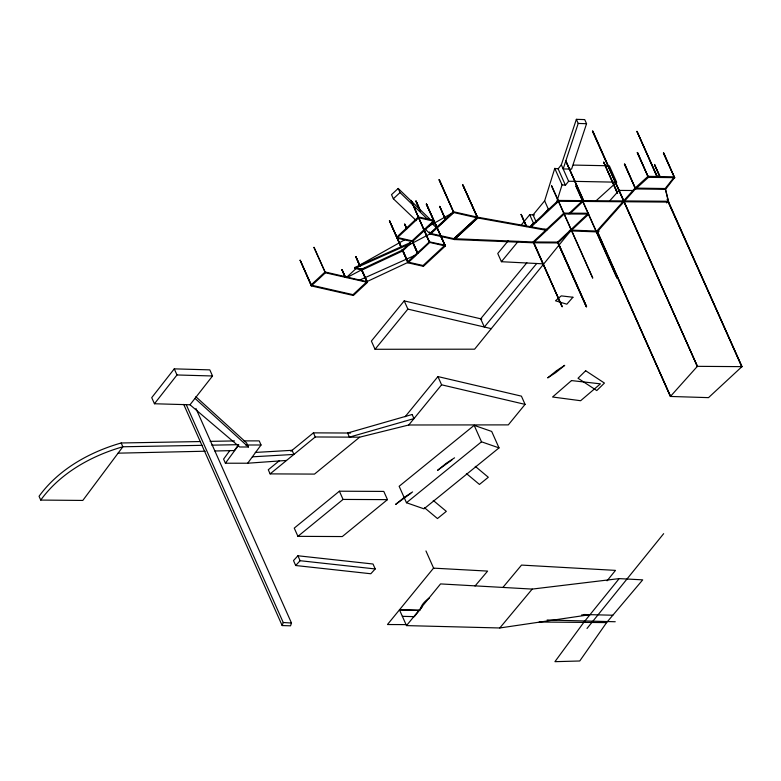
<?xml version="1.0" encoding="UTF-8"?>
<svg xmlns="http://www.w3.org/2000/svg" width="781" height="781" viewBox="0 0 781 781"><rect width="100%" height="100%" fill="white"/><g stroke="black" fill="none" stroke-linecap="round" stroke-linejoin="round"><path stroke-width="1.17" d="M536.264 222.087L533.062 214.882L544.64 200.844L554.764 168.403L558.132 168.842L565.434 185.234L568.627 181.241L616.639 182.188L609.336 165.787L573.332 165.074M556.277 203.343L562.066 184.804L554.764 168.403M558.132 168.842L561.334 164.84L576.368 119.327L584.715 119.591L586.551 123.701L571.594 169.096L563.16 168.95L578.204 123.447L576.368 119.327M195.972 408.522L291.489 623.033L290.532 625.815L282.175 625.561L183.701 404.382M282.175 625.561L283.23 622.496L186.239 404.646M200.375 441.548L121.172 442.983C89.59 452.033 58.595 469.293 39.05 496.286L40.739 500.074C60.283 473.091 91.279 455.821 122.861 446.771L202.064 445.336M606.603 622.603L579.746 660.99L554.93 661.673L584.11 621.959L619.167 578.614L642.714 579.853L606.603 622.603L539.183 622.008M229.907 450.471L223.581 459.111L225.416 463.221L247.684 463.221L286.549 460.439M238.625 444.672L234.31 450.559L214.941 450.998M225.416 463.221L238.761 444.994M247.684 463.221L261.039 444.994L259.214 440.884L243.965 440.884M659.584 176.467L654.478 164.469L660.462 177.355M663.391 153.164L674.628 177.853L663.791 152.978M674.384 177.843L665.568 189.353L668.682 202.094L558.591 201.254L531.334 226.793M189.998 404.773L212.53 375.983L209.816 369.872L174.27 368.857L151.729 397.646L154.453 403.757L189.998 404.773L239.65 446.986L248.397 446.986L246.571 442.876L195.846 396.699M154.453 403.757L176.984 374.968L212.53 375.983M481.828 319.068L404.216 300.88L371.385 341.063L375.046 349.283L474.614 349.185L570.774 230.62M414.633 616.277L422.56 606.417M607.062 580.82L615.496 570.384L521.532 565.083L503.003 587.302M587.009 628.471L663.655 533.667M375.046 349.283L407.877 309.11L404.216 300.88M405.095 416.761L437.926 376.579L521.415 396.143L525.076 404.373L508.314 424.884L408.756 424.991L359.65 437.184L315.251 436.969L270.119 473.882L268.283 469.762L279.569 460.536M408.756 424.991L441.587 384.808L437.926 376.579M399.472 609.834L419.993 610.351L399.462 609.815L406.491 625.61L440.562 583.915L532.212 589.089L619.167 578.614M508.402 240.558L497.751 253.483L501.412 261.713L543.527 263.851M521.337 224.869L529.713 214.716L534.507 214.96M501.412 261.713L518.154 241.407M530.328 226.636L533.374 222.946L529.713 214.716M542.902 215.624L548.301 209.074M526.872 262.748L480.676 318.794L484.337 327.024L536.693 263.5M406.491 625.61L499.791 627.973L532.212 589.089M475.033 586.023L487.617 571.096L433.533 568.138L387.464 624.527L406.842 624.615M666.564 202.894L668.321 201.264L665.207 188.533L674.413 176.838L648.005 176.34L635.021 188.114L596.791 231.078L570.14 230.073M583.466 201.147L565.844 161.013L583.876 200.981M592.457 131.276L697.433 366.553L592.857 131.101M617.361 193.424L603.703 162.165L617.273 192.146M657.055 177.053L636.974 131.364L657.465 176.887M609.522 201.039L619.04 190.408L633.498 190.505M667.345 199.077L741.95 366.64L697.365 366.338L670.42 396.455L596.547 230.541M667.921 201.469L741.95 366.64L708.513 397.636L670.42 396.455L597.211 230.942M297.903 555.769L293.5 560.582L295.696 565.512L370.809 573.752L375.212 568.949L373.015 564.009L297.903 555.769L300.099 560.709L375.212 568.949M295.696 565.512L300.099 560.709M530.084 226.793L558.23 200.434L668.321 201.264M533.472 242.793L564.253 213.965L588.776 214.092L557.995 242.92L533.472 242.793L454.376 239.533L477.728 217.958L546.729 230.375L546.358 229.555L477.367 217.138L453.468 211.739L430.048 233.294L454.034 238.713L477.367 217.138L462.86 184.999L477.367 217.138L453.8 238.654L454.405 239.533L477.728 217.958L462.86 184.999M568.675 213.74L582.753 200.561M569.925 213.74L583.114 201.381M533.677 242.188L562.125 306.718L533.111 241.973L557.624 242.1L588.405 213.262L563.882 213.135L533.111 241.973L454.005 238.703M346.579 277.382L356.273 268.352M358.04 266.712L359.797 265.071L405.154 239.533M360.978 268.791L366.924 281.716L325.081 271.964L310.945 285.075L353.022 294.662L367.129 281.531L407.789 262.465L415.814 254.967L360.041 279.92M311.355 284.938L300.148 260.21L311.307 285.905L353.383 295.482L367.49 282.351L361.388 268.654M410.318 242.627L402.293 250.125L361.632 269.191L354.554 267.58L354.916 268.4L361.993 270.011L402.654 250.945L410.689 243.447L410.318 242.627L354.554 267.58M407.936 262.806L429.755 242.442L445.355 245.986L423.429 266.331L407.936 262.806L402.117 249.754M431.483 220.642L398.193 188.455L391.515 194.654L393.351 198.764L416.283 220.613M393.351 198.764L400.028 192.565L398.193 188.455M311.307 285.905L325.443 272.784L367.49 282.351M412.075 240.821L433.992 220.476L418.391 216.933L396.582 237.297L412.075 240.821L417.62 253.278M429.599 241.671L407.565 261.986L423.068 265.511L444.985 245.166L426.455 203.968L444.985 245.166L429.179 241.807L411.07 200.473L429.179 241.807M313.884 247.46L325.091 272.198M401.131 247.528L389.455 220.652L401.541 247.392M419.709 210.05L415.97 201.01L420.617 211.026M438.981 179.835L453.478 211.973L439.391 179.698M344.685 276.367L342.019 269.738L345.573 277.304M359.543 265.569L355.921 256.793L359.953 265.433M406.51 228.765L404.734 224.127L406.93 228.628M426.25 204.153L445.355 245.986M445.424 219.842L439.713 206.379L445.346 218.602M353.022 294.662L353.383 295.482M407.985 261.85L402.537 249.617M423.068 265.511L423.429 266.331M551.493 185.946L592.701 278.075M525.857 225.68L521.122 214.404L526.267 225.543M575.802 186.024L617.01 278.153M624.39 164.254L635.597 188.982L624.81 164.117M637.179 152.656L648.386 177.394L637.599 152.52M648.171 177.346L674.784 177.658M586.219 306.748L557.575 242.403M477.728 217.958L453.829 212.559L430.419 234.115L425.098 229.018M595.327 201.459L616.639 182.188M290.854 451.311L313.415 432.859L350.62 433.035M359.65 437.184L314.499 474.096L270.119 473.882M339.393 491.2L294.261 528.112L297.922 536.342L342.303 536.557L387.464 499.635L383.793 491.415L339.393 491.2L343.064 499.43L387.464 499.635M297.922 536.342L343.064 499.43M474.174 425.342L399.15 486.28L406.471 502.739L423.995 508.841L499.02 447.894L491.698 431.444L474.174 425.342L481.496 441.802L499.02 447.894M410.806 493.358L395.547 504.467L404.402 497.272L412.583 491.923M451.906 459.98L437.536 470.357L446.39 463.172L454.562 457.822M406.471 502.739L481.496 441.802M427.305 227.066L453.673 212.217L430.263 233.763L407.78 245.576M346.764 277.636L366.035 267.512M354.916 268.4L410.689 243.447M499.791 627.973L590.006 614.667L612.831 615.223M255.289 452.443L292.074 450.315L293.9 454.425L252.37 456.826M118.087 453.165L205.257 451.213M210.128 441.363L234.495 440.923M211.817 445.16L237.404 444.692M245.8 444.994L261.039 444.994M543.801 229.35L547.305 229.37M40.739 500.074L82.806 500.436L122.861 446.771L121.172 442.983M635.021 188.114L665.207 188.533L665.568 189.353L635.383 188.934L597.153 231.908L569.3 230.854M583.934 614.51L590.006 614.667A1060.998 666.066 38 0 1 581.699 614.891M402.361 616.336L414.526 616.648M547.12 620.007L615.243 621.744M578.204 123.447L586.551 123.701M596.791 231.078L599.173 231.156M283.23 622.496L291.489 623.033M562.066 184.804L565.434 185.234M454.405 239.533L430.419 234.115L429.482 231.996M648.591 177.209L635.802 188.797M407.877 309.11L491.376 328.674M441.587 384.808L525.076 404.373M475.238 466.335L488.31 477.259L479.456 484.445L466.384 473.52M433.25 500.436L446.322 511.36L437.467 518.555L424.395 507.63M195.006 398.388L248.397 446.986M433.23 222.341L434.978 224.03M400.028 192.565L428.056 219.676M431.561 223.063L436.813 228.15M663.538 152.969L674.628 177.853M654.478 164.469L660.209 177.346M636.974 131.364L657.29 177.072M667.179 199.272L741.784 366.836M637.384 152.471L648.386 177.394M624.595 164.069L635.597 188.982M592.623 131.081L697.433 366.553M603.703 162.165L617.605 193.444M565.844 161.013L583.7 201.176M596.977 230.922L670.654 396.484M576.007 185.839L617 277.919M561.334 164.84L568.627 181.241M551.698 185.761L592.691 277.841M544.64 200.844L548.526 209.591M557.985 242.266L586.638 306.611M557.78 242.217L586.424 306.562M557.624 242.1L586.433 306.796M521.122 214.404L526.55 226.607M533.472 242.139L562.125 306.718M462.879 185.234L477.162 217.323M439.176 179.65L453.829 212.559M439.713 206.379L445.629 219.891M426.465 204.202L444.779 245.351M415.97 201.01L420.403 210.977M415.98 201.244L419.924 210.099M411.07 200.473L429.755 242.442M412.378 240.86L417.815 253.093M404.734 224.127L406.716 228.579M412.163 240.812L417.61 253.044M404.743 224.362L406.725 228.813M411.958 240.997L417.405 253.229M389.455 220.652L401.336 247.343M402.322 249.569L407.77 261.801M389.465 220.886L401.346 247.577M402.332 249.803L407.78 262.035M355.921 256.793L360.226 266.458M361.183 268.605L366.914 281.482M355.931 257.027L359.758 265.618M361.193 268.84L366.924 281.716M342.019 269.738L345.368 277.255M342.029 269.972L344.899 276.415M314.089 247.274L325.443 272.784M300.148 260.21L311.15 285.124M425.957 550.956L433.767 568.509M313.415 432.859L315.251 436.969M174.27 368.857L176.984 374.968M420.412 609.541A21.175 10.651 -24 0 1 429.423 597.914M572.932 297.249L566.84 304.19L555.496 300.802L561.266 295.882L572.932 297.249M585.672 370.75L578.018 378.258L596.782 390.559L604.435 383.061L585.672 370.75M418.762 217.753L396.943 238.117L412.436 241.641L434.363 221.296L418.762 217.753M571.497 380.581L552.567 397.002L580.634 400.721L600.433 383.842L571.497 380.581M556.541 370.692L547.686 377.887L555.867 372.537L564.712 365.342L556.541 370.692M412.143 414.486L347.604 433.016L349.439 437.135L413.969 418.606L412.143 414.486"/></g></svg>
